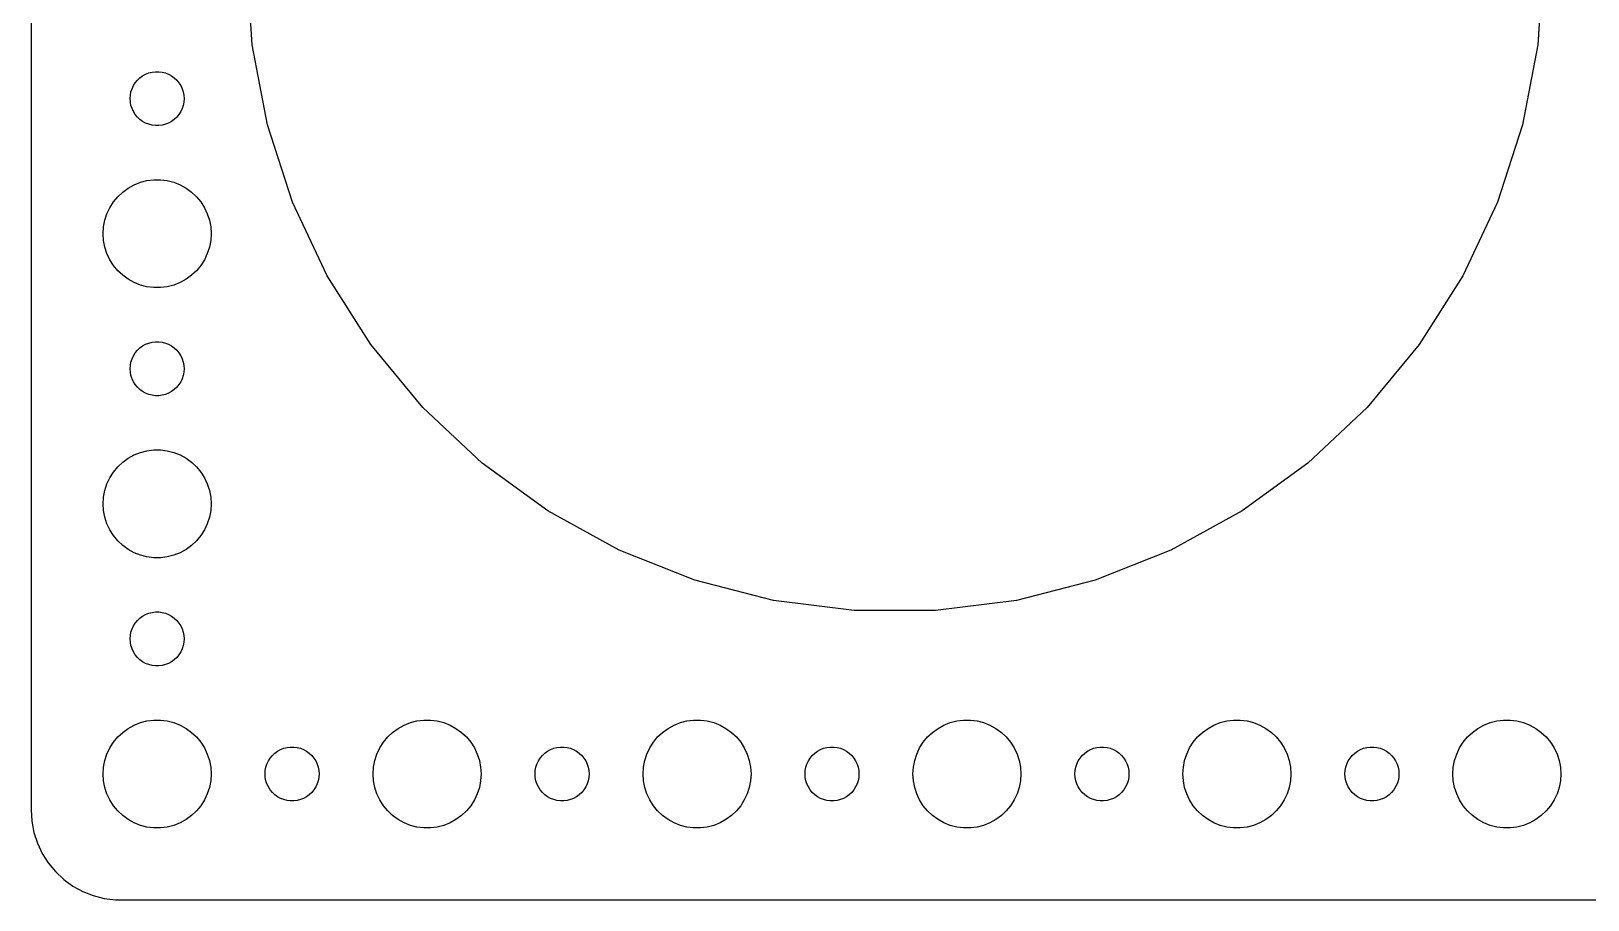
# Model space of a CAD drawing. Header units: metres. Extents: x -202 to 202, y -52 to 52.
# Drawn here: x -202 to -115.5, y -52 to -3.8 of the extents above; entities that cross this region are included whole.
import ezdxf

# ---------------------------------------------------------------- set-up
doc = ezdxf.new("R2010")
doc.units = ezdxf.units.M

msp = doc.modelspace()

# ---------------------------------------------------------------- linework, layer by layer
for p, q in [((-202, 47), (-202, -47)), ((-189.716, -4.51199), (-190, 0)), ((-118, 0), (-118.284, -4.51199)), ((-188.869, -8.95284), (-189.716, -4.51199)), ((-118.284, -4.51199), (-119.131, -8.95284)), ((-195.464, -6.07341), (-195.281, -6.02657)), ((-195.281, -6.02657), (-195.094, -6.00294)), ((-195.094, -6.00294), (-194.906, -6.00294)), ((-194.906, -6.00294), (-194.719, -6.02657)), ((-194.719, -6.02657), (-194.536, -6.07341)), ((-196.395, -6.9478), (-196.314, -6.77736)), ((-196.314, -6.77736), (-196.214, -6.61832)), ((-196.214, -6.61832), (-196.093, -6.47318)), ((-196.093, -6.47318), (-195.956, -6.34422)), ((-195.956, -6.34422), (-195.804, -6.23351)), ((-195.804, -6.23351), (-195.639, -6.14275)), ((-195.639, -6.14275), (-195.464, -6.07341)), ((-194.536, -6.07341), (-194.361, -6.14275)), ((-194.361, -6.14275), (-194.196, -6.23351)), ((-194.196, -6.23351), (-194.044, -6.34422)), ((-194.044, -6.34422), (-193.907, -6.47318)), ((-193.907, -6.47318), (-193.786, -6.61832)), ((-193.786, -6.61832), (-193.686, -6.77736)), ((-193.686, -6.77736), (-193.605, -6.9478)), ((-196.5, -7.5), (-196.488, -7.312)), ((-196.488, -7.68799), (-196.5, -7.5)), ((-196.488, -7.312), (-196.453, -7.12695)), ((-196.453, -7.87303), (-196.488, -7.68799)), ((-196.453, -7.12695), (-196.395, -6.9478)), ((-193.605, -6.9478), (-193.547, -7.12695)), ((-193.547, -7.12695), (-193.512, -7.312)), ((-193.512, -7.68799), (-193.547, -7.87303)), ((-193.512, -7.312), (-193.5, -7.5)), ((-193.5, -7.5), (-193.512, -7.68799)), ((-196.395, -8.05219), (-196.453, -7.87303)), ((-196.314, -8.22263), (-196.395, -8.05219)), ((-196.214, -8.38167), (-196.314, -8.22263)), ((-196.093, -8.52681), (-196.214, -8.38167)), ((-195.956, -8.65576), (-196.093, -8.52681)), ((-193.907, -8.52681), (-194.044, -8.65576)), ((-193.786, -8.38167), (-193.907, -8.52681)), ((-193.686, -8.22263), (-193.786, -8.38167)), ((-193.605, -8.05219), (-193.686, -8.22263)), ((-193.547, -7.87303), (-193.605, -8.05219)), ((-195.804, -8.76648), (-195.956, -8.65576)), ((-195.639, -8.85724), (-195.804, -8.76648)), ((-195.464, -8.92657), (-195.639, -8.85724)), ((-195.281, -8.97342), (-195.464, -8.92657)), ((-195.094, -8.99704), (-195.281, -8.97342)), ((-194.906, -8.99704), (-195.094, -8.99704)), ((-194.719, -8.97342), (-194.906, -8.99704)), ((-194.536, -8.92657), (-194.719, -8.97342)), ((-194.361, -8.85724), (-194.536, -8.92657)), ((-194.196, -8.76648), (-194.361, -8.85724)), ((-194.044, -8.65576), (-194.196, -8.76648)), ((-187.472, -13.2525), (-188.869, -8.95284)), ((-119.131, -8.95284), (-120.528, -13.2525)), ((-195.927, -12.1468), (-195.562, -12.0531)), ((-195.562, -12.0531), (-195.188, -12.0059)), ((-195.188, -12.0059), (-194.812, -12.0059)), ((-194.812, -12.0059), (-194.438, -12.0531)), ((-194.438, -12.0531), (-194.073, -12.1468)), ((-197.427, -13.2366), (-197.187, -12.9464)), ((-197.187, -12.9464), (-196.912, -12.6884)), ((-196.912, -12.6884), (-196.607, -12.467)), ((-196.607, -12.467), (-196.277, -12.2855)), ((-196.277, -12.2855), (-195.927, -12.1468)), ((-194.073, -12.1468), (-193.723, -12.2855)), ((-193.723, -12.2855), (-193.393, -12.467)), ((-193.393, -12.467), (-193.088, -12.6884)), ((-193.088, -12.6884), (-192.813, -12.9464)), ((-192.813, -12.9464), (-192.573, -13.2366)), ((-197.789, -13.8956), (-197.629, -13.5547)), ((-197.629, -13.5547), (-197.427, -13.2366)), ((-192.573, -13.2366), (-192.371, -13.5547)), ((-192.371, -13.5547), (-192.211, -13.8956)), ((-185.547, -17.3431), (-187.472, -13.2525)), ((-120.528, -13.2525), (-122.453, -17.3431)), ((-198, -15), (-197.976, -14.624)), ((-197.976, -14.624), (-197.906, -14.2539)), ((-197.906, -14.2539), (-197.789, -13.8956)), ((-192.211, -13.8956), (-192.094, -14.2539)), ((-192.094, -14.2539), (-192.024, -14.624)), ((-192.024, -14.624), (-192, -15)), ((-197.976, -15.376), (-198, -15)), ((-197.906, -15.7461), (-197.976, -15.376)), ((-192.024, -15.376), (-192.094, -15.7461)), ((-192, -15), (-192.024, -15.376)), ((-197.789, -16.1044), (-197.906, -15.7461)), ((-197.629, -16.4453), (-197.789, -16.1044)), ((-192.211, -16.1044), (-192.371, -16.4453)), ((-192.094, -15.7461), (-192.211, -16.1044)), ((-197.427, -16.7634), (-197.629, -16.4453)), ((-197.187, -17.0536), (-197.427, -16.7634)), ((-196.912, -17.3115), (-197.187, -17.0536)), ((-192.813, -17.0536), (-193.088, -17.3115)), ((-192.573, -16.7634), (-192.813, -17.0536)), ((-192.371, -16.4453), (-192.573, -16.7634)), ((-196.607, -17.533), (-196.912, -17.3115)), ((-196.277, -17.7145), (-196.607, -17.533)), ((-195.927, -17.8532), (-196.277, -17.7145)), ((-195.562, -17.9469), (-195.927, -17.8532)), ((-195.188, -17.9941), (-195.562, -17.9469)), ((-194.812, -17.9941), (-195.188, -17.9941)), ((-194.438, -17.9469), (-194.812, -17.9941)), ((-194.073, -17.8532), (-194.438, -17.9469)), ((-193.723, -17.7145), (-194.073, -17.8532)), ((-193.393, -17.533), (-193.723, -17.7145)), ((-193.088, -17.3115), (-193.393, -17.533)), ((-183.125, -21.1603), (-185.547, -17.3431)), ((-122.453, -17.3431), (-124.875, -21.1603)), ((-196.314, -21.7774), (-196.214, -21.6183)), ((-196.214, -21.6183), (-196.093, -21.4732)), ((-196.093, -21.4732), (-195.956, -21.3442)), ((-195.956, -21.3442), (-195.804, -21.2335)), ((-195.804, -21.2335), (-195.639, -21.1427)), ((-195.639, -21.1427), (-195.464, -21.0734)), ((-195.464, -21.0734), (-195.281, -21.0266)), ((-195.281, -21.0266), (-195.094, -21.003)), ((-195.094, -21.003), (-194.906, -21.003)), ((-194.906, -21.003), (-194.719, -21.0266)), ((-194.719, -21.0266), (-194.536, -21.0734)), ((-194.536, -21.0734), (-194.361, -21.1427)), ((-194.361, -21.1427), (-194.196, -21.2335)), ((-194.196, -21.2335), (-194.044, -21.3442)), ((-194.044, -21.3442), (-193.907, -21.4732)), ((-193.907, -21.4732), (-193.786, -21.6183)), ((-193.786, -21.6183), (-193.686, -21.7774)), ((-180.243, -24.6437), (-183.125, -21.1603)), ((-124.875, -21.1603), (-127.757, -24.6437)), ((-196.5, -22.5), (-196.488, -22.312)), ((-196.488, -22.312), (-196.453, -22.127)), ((-196.453, -22.127), (-196.395, -21.9478)), ((-196.395, -21.9478), (-196.314, -21.7774)), ((-193.686, -21.7774), (-193.605, -21.9478)), ((-193.605, -21.9478), (-193.547, -22.127)), ((-193.547, -22.127), (-193.512, -22.312)), ((-193.512, -22.312), (-193.5, -22.5)), ((-196.488, -22.688), (-196.5, -22.5)), ((-196.453, -22.873), (-196.488, -22.688)), ((-196.395, -23.0522), (-196.453, -22.873)), ((-196.314, -23.2226), (-196.395, -23.0522)), ((-196.214, -23.3817), (-196.314, -23.2226)), ((-193.686, -23.2226), (-193.786, -23.3817)), ((-193.605, -23.0522), (-193.686, -23.2226)), ((-193.547, -22.873), (-193.605, -23.0522)), ((-193.512, -22.688), (-193.547, -22.873)), ((-193.5, -22.5), (-193.512, -22.688)), ((-196.093, -23.5268), (-196.214, -23.3817)), ((-195.956, -23.6558), (-196.093, -23.5268)), ((-195.804, -23.7665), (-195.956, -23.6558)), ((-195.639, -23.8572), (-195.804, -23.7665)), ((-195.464, -23.9266), (-195.639, -23.8572)), ((-195.281, -23.9734), (-195.464, -23.9266)), ((-195.094, -23.997), (-195.281, -23.9734)), ((-194.906, -23.997), (-195.094, -23.997)), ((-194.719, -23.9734), (-194.906, -23.997)), ((-194.536, -23.9266), (-194.719, -23.9734)), ((-194.361, -23.8572), (-194.536, -23.9266)), ((-194.196, -23.7665), (-194.361, -23.8572)), ((-194.044, -23.6558), (-194.196, -23.7665)), ((-193.907, -23.5268), (-194.044, -23.6558)), ((-193.786, -23.3817), (-193.907, -23.5268)), ((-176.947, -27.7385), (-180.243, -24.6437)), ((-127.757, -24.6437), (-131.053, -27.7385)), ((-196.912, -27.6884), (-196.607, -27.467)), ((-196.607, -27.467), (-196.277, -27.2855)), ((-196.277, -27.2855), (-195.927, -27.1468)), ((-195.927, -27.1468), (-195.562, -27.0531)), ((-195.562, -27.0531), (-195.188, -27.0059)), ((-195.188, -27.0059), (-194.812, -27.0059)), ((-194.812, -27.0059), (-194.438, -27.0531)), ((-194.438, -27.0531), (-194.073, -27.1468)), ((-194.073, -27.1468), (-193.723, -27.2855)), ((-193.723, -27.2855), (-193.393, -27.467)), ((-193.393, -27.467), (-193.088, -27.6884)), ((-197.629, -28.5547), (-197.427, -28.2366)), ((-197.427, -28.2366), (-197.187, -27.9464)), ((-197.187, -27.9464), (-196.912, -27.6884)), ((-193.088, -27.6884), (-192.813, -27.9464)), ((-192.813, -27.9464), (-192.573, -28.2366)), ((-192.573, -28.2366), (-192.371, -28.5547)), ((-173.29, -30.3958), (-176.947, -27.7385)), ((-131.053, -27.7385), (-134.71, -30.3958)), ((-197.976, -29.624), (-197.906, -29.2539)), ((-197.906, -29.2539), (-197.789, -28.8956)), ((-197.789, -28.8956), (-197.629, -28.5547)), ((-192.371, -28.5547), (-192.211, -28.8956)), ((-192.211, -28.8956), (-192.094, -29.2539)), ((-192.094, -29.2539), (-192.024, -29.624)), ((-198, -30), (-197.976, -29.624)), ((-197.976, -30.376), (-198, -30)), ((-192.024, -29.624), (-192, -30)), ((-192, -30), (-192.024, -30.376)), ((-197.906, -30.7461), (-197.976, -30.376)), ((-197.789, -31.1044), (-197.906, -30.7461)), ((-197.629, -31.4453), (-197.789, -31.1044)), ((-192.211, -31.1044), (-192.371, -31.4453)), ((-192.094, -30.7461), (-192.211, -31.1044)), ((-192.024, -30.376), (-192.094, -30.7461)), ((-169.328, -32.5738), (-173.29, -30.3958)), ((-134.71, -30.3958), (-138.672, -32.5738)), ((-197.427, -31.7634), (-197.629, -31.4453)), ((-197.187, -32.0536), (-197.427, -31.7634)), ((-192.573, -31.7634), (-192.813, -32.0536)), ((-192.371, -31.4453), (-192.573, -31.7634)), ((-196.912, -32.3115), (-197.187, -32.0536)), ((-196.607, -32.533), (-196.912, -32.3115)), ((-196.277, -32.7145), (-196.607, -32.533)), ((-195.927, -32.8532), (-196.277, -32.7145)), ((-195.562, -32.9469), (-195.927, -32.8532)), ((-194.073, -32.8532), (-194.438, -32.9469)), ((-193.723, -32.7145), (-194.073, -32.8532)), ((-193.393, -32.533), (-193.723, -32.7145)), ((-193.088, -32.3115), (-193.393, -32.533)), ((-192.813, -32.0536), (-193.088, -32.3115)), ((-165.125, -34.238), (-169.328, -32.5738)), ((-138.672, -32.5738), (-142.875, -34.238)), ((-195.188, -32.9941), (-195.562, -32.9469)), ((-194.812, -32.9941), (-195.188, -32.9941)), ((-194.438, -32.9469), (-194.812, -32.9941)), ((-160.746, -35.3623), (-165.125, -34.238)), ((-142.875, -34.238), (-147.254, -35.3623)), ((-156.26, -35.929), (-160.746, -35.3623)), ((-147.254, -35.3623), (-151.74, -35.929)), ((-195.956, -36.3442), (-195.804, -36.2335)), ((-195.804, -36.2335), (-195.639, -36.1428)), ((-195.639, -36.1428), (-195.464, -36.0734)), ((-195.464, -36.0734), (-195.281, -36.0266)), ((-195.281, -36.0266), (-195.094, -36.003)), ((-195.094, -36.003), (-194.906, -36.003)), ((-194.906, -36.003), (-194.719, -36.0266)), ((-194.719, -36.0266), (-194.536, -36.0734)), ((-194.536, -36.0734), (-194.361, -36.1428)), ((-194.361, -36.1428), (-194.196, -36.2335)), ((-194.196, -36.2335), (-194.044, -36.3442)), ((-151.74, -35.929), (-156.26, -35.929)), ((-196.488, -37.312), (-196.453, -37.127)), ((-196.453, -37.127), (-196.395, -36.9478)), ((-196.395, -36.9478), (-196.314, -36.7774)), ((-196.314, -36.7774), (-196.214, -36.6183)), ((-196.214, -36.6183), (-196.093, -36.4732)), ((-196.093, -36.4732), (-195.956, -36.3442)), ((-194.044, -36.3442), (-193.907, -36.4732)), ((-193.907, -36.4732), (-193.786, -36.6183)), ((-193.786, -36.6183), (-193.686, -36.7774)), ((-193.686, -36.7774), (-193.605, -36.9478)), ((-193.605, -36.9478), (-193.547, -37.127)), ((-193.547, -37.127), (-193.512, -37.312)), ((-196.5, -37.5), (-196.488, -37.312)), ((-196.488, -37.688), (-196.5, -37.5)), ((-196.453, -37.873), (-196.488, -37.688)), ((-196.395, -38.0522), (-196.453, -37.873)), ((-196.314, -38.2226), (-196.395, -38.0522)), ((-193.605, -38.0522), (-193.686, -38.2226)), ((-193.547, -37.873), (-193.605, -38.0522)), ((-193.512, -37.688), (-193.547, -37.873)), ((-193.512, -37.312), (-193.5, -37.5)), ((-193.5, -37.5), (-193.512, -37.688)), ((-196.214, -38.3817), (-196.314, -38.2226)), ((-196.093, -38.5268), (-196.214, -38.3817)), ((-195.956, -38.6558), (-196.093, -38.5268)), ((-195.804, -38.7665), (-195.956, -38.6558)), ((-195.639, -38.8572), (-195.804, -38.7665)), ((-195.464, -38.9266), (-195.639, -38.8572)), ((-194.361, -38.8572), (-194.536, -38.9266)), ((-194.196, -38.7665), (-194.361, -38.8572)), ((-194.044, -38.6558), (-194.196, -38.7665)), ((-193.907, -38.5268), (-194.044, -38.6558)), ((-193.786, -38.3817), (-193.907, -38.5268)), ((-193.686, -38.2226), (-193.786, -38.3817)), ((-195.281, -38.9734), (-195.464, -38.9266)), ((-195.094, -38.997), (-195.281, -38.9734)), ((-194.906, -38.997), (-195.094, -38.997)), ((-194.719, -38.9734), (-194.906, -38.997)), ((-194.536, -38.9266), (-194.719, -38.9734)), ((-196.607, -42.467), (-196.277, -42.2855)), ((-196.277, -42.2855), (-195.927, -42.1468)), ((-195.927, -42.1468), (-195.562, -42.0531)), ((-195.562, -42.0531), (-195.188, -42.0059)), ((-195.188, -42.0059), (-194.812, -42.0059)), ((-194.812, -42.0059), (-194.438, -42.0531)), ((-194.438, -42.0531), (-194.073, -42.1468)), ((-194.073, -42.1468), (-193.723, -42.2855)), ((-193.723, -42.2855), (-193.393, -42.467)), ((-181.607, -42.467), (-181.277, -42.2855)), ((-181.277, -42.2855), (-180.927, -42.1468)), ((-180.927, -42.1468), (-180.562, -42.0531)), ((-180.562, -42.0531), (-180.188, -42.0059)), ((-180.188, -42.0059), (-179.812, -42.0059)), ((-179.812, -42.0059), (-179.438, -42.0531)), ((-179.438, -42.0531), (-179.073, -42.1468)), ((-179.073, -42.1468), (-178.723, -42.2855)), ((-178.723, -42.2855), (-178.393, -42.467)), ((-166.607, -42.467), (-166.277, -42.2855)), ((-166.277, -42.2855), (-165.927, -42.1468)), ((-165.927, -42.1468), (-165.562, -42.0531)), ((-165.562, -42.0531), (-165.188, -42.0059)), ((-165.188, -42.0059), (-164.812, -42.0059)), ((-164.812, -42.0059), (-164.438, -42.0531)), ((-164.438, -42.0531), (-164.073, -42.1468)), ((-164.073, -42.1468), (-163.723, -42.2855)), ((-163.723, -42.2855), (-163.393, -42.467)), ((-151.607, -42.467), (-151.277, -42.2855)), ((-151.277, -42.2855), (-150.927, -42.1468)), ((-150.927, -42.1468), (-150.562, -42.0531)), ((-150.562, -42.0531), (-150.188, -42.0059)), ((-150.188, -42.0059), (-149.812, -42.0059)), ((-149.812, -42.0059), (-149.438, -42.0531)), ((-149.438, -42.0531), (-149.073, -42.1468)), ((-149.073, -42.1468), (-148.723, -42.2855)), ((-148.723, -42.2855), (-148.393, -42.467)), ((-136.607, -42.467), (-136.277, -42.2855)), ((-136.277, -42.2855), (-135.927, -42.1468)), ((-135.927, -42.1468), (-135.562, -42.0531)), ((-135.562, -42.0531), (-135.188, -42.0059)), ((-135.188, -42.0059), (-134.812, -42.0059)), ((-134.812, -42.0059), (-134.438, -42.0531)), ((-134.438, -42.0531), (-134.073, -42.1468)), ((-134.073, -42.1468), (-133.723, -42.2855)), ((-133.723, -42.2855), (-133.393, -42.467)), ((-121.607, -42.467), (-121.277, -42.2855)), ((-121.277, -42.2855), (-120.927, -42.1468)), ((-120.927, -42.1468), (-120.562, -42.0531)), ((-120.562, -42.0531), (-120.188, -42.0059)), ((-120.188, -42.0059), (-119.812, -42.0059)), ((-119.812, -42.0059), (-119.438, -42.0531)), ((-119.438, -42.0531), (-119.073, -42.1468)), ((-119.073, -42.1468), (-118.723, -42.2855)), ((-118.723, -42.2855), (-118.393, -42.467)), ((-197.629, -43.5547), (-197.427, -43.2366)), ((-197.427, -43.2366), (-197.187, -42.9464)), ((-197.187, -42.9464), (-196.912, -42.6885)), ((-196.912, -42.6885), (-196.607, -42.467)), ((-193.393, -42.467), (-193.088, -42.6885)), ((-193.088, -42.6885), (-192.813, -42.9464)), ((-192.813, -42.9464), (-192.573, -43.2366)), ((-192.573, -43.2366), (-192.371, -43.5547)), ((-182.629, -43.5547), (-182.427, -43.2366)), ((-182.427, -43.2366), (-182.187, -42.9464)), ((-182.187, -42.9464), (-181.912, -42.6885)), ((-181.912, -42.6885), (-181.607, -42.467)), ((-178.393, -42.467), (-178.088, -42.6885)), ((-178.088, -42.6885), (-177.813, -42.9464)), ((-177.813, -42.9464), (-177.573, -43.2366)), ((-177.573, -43.2366), (-177.371, -43.5547)), ((-167.629, -43.5547), (-167.427, -43.2366)), ((-167.427, -43.2366), (-167.187, -42.9464)), ((-167.187, -42.9464), (-166.912, -42.6885)), ((-166.912, -42.6885), (-166.607, -42.467)), ((-163.393, -42.467), (-163.088, -42.6885)), ((-163.088, -42.6885), (-162.813, -42.9464)), ((-162.813, -42.9464), (-162.573, -43.2366)), ((-162.573, -43.2366), (-162.371, -43.5547)), ((-152.629, -43.5547), (-152.427, -43.2366)), ((-152.427, -43.2366), (-152.187, -42.9464)), ((-152.187, -42.9464), (-151.912, -42.6885)), ((-151.912, -42.6885), (-151.607, -42.467)), ((-148.393, -42.467), (-148.088, -42.6885)), ((-148.088, -42.6885), (-147.813, -42.9464)), ((-147.813, -42.9464), (-147.573, -43.2366)), ((-147.573, -43.2366), (-147.371, -43.5547)), ((-137.629, -43.5547), (-137.427, -43.2366)), ((-137.427, -43.2366), (-137.187, -42.9464)), ((-137.187, -42.9464), (-136.912, -42.6885)), ((-136.912, -42.6885), (-136.607, -42.467)), ((-133.393, -42.467), (-133.088, -42.6885)), ((-133.088, -42.6885), (-132.813, -42.9464)), ((-132.813, -42.9464), (-132.573, -43.2366)), ((-132.573, -43.2366), (-132.371, -43.5547)), ((-122.629, -43.5547), (-122.427, -43.2366)), ((-122.427, -43.2366), (-122.187, -42.9464)), ((-122.187, -42.9464), (-121.912, -42.6885)), ((-121.912, -42.6885), (-121.607, -42.467)), ((-118.393, -42.467), (-118.088, -42.6885)), ((-118.088, -42.6885), (-117.813, -42.9464)), ((-117.813, -42.9464), (-117.573, -43.2366)), ((-117.573, -43.2366), (-117.371, -43.5547)), ((-197.906, -44.2539), (-197.789, -43.8956)), ((-197.789, -43.8956), (-197.629, -43.5547)), ((-192.371, -43.5547), (-192.211, -43.8956)), ((-192.211, -43.8956), (-192.094, -44.2539)), ((-188.714, -44.1183), (-188.593, -43.9732)), ((-188.593, -43.9732), (-188.456, -43.8442)), ((-188.456, -43.8442), (-188.304, -43.7335)), ((-188.304, -43.7335), (-188.139, -43.6428)), ((-188.139, -43.6428), (-187.964, -43.5734)), ((-187.964, -43.5734), (-187.781, -43.5266)), ((-187.781, -43.5266), (-187.594, -43.503)), ((-187.594, -43.503), (-187.406, -43.503)), ((-187.406, -43.503), (-187.219, -43.5266)), ((-187.219, -43.5266), (-187.036, -43.5734)), ((-187.036, -43.5734), (-186.861, -43.6428)), ((-186.861, -43.6428), (-186.696, -43.7335)), ((-186.696, -43.7335), (-186.544, -43.8442)), ((-186.544, -43.8442), (-186.407, -43.9732)), ((-186.407, -43.9732), (-186.286, -44.1183)), ((-182.906, -44.2539), (-182.789, -43.8956)), ((-182.789, -43.8956), (-182.629, -43.5547)), ((-177.371, -43.5547), (-177.211, -43.8956)), ((-177.211, -43.8956), (-177.094, -44.2539)), ((-173.714, -44.1183), (-173.593, -43.9732)), ((-173.593, -43.9732), (-173.456, -43.8442)), ((-173.456, -43.8442), (-173.304, -43.7335)), ((-173.304, -43.7335), (-173.139, -43.6428)), ((-173.139, -43.6428), (-172.964, -43.5734)), ((-172.964, -43.5734), (-172.781, -43.5266)), ((-172.781, -43.5266), (-172.594, -43.503)), ((-172.594, -43.503), (-172.406, -43.503)), ((-172.406, -43.503), (-172.219, -43.5266)), ((-172.219, -43.5266), (-172.036, -43.5734)), ((-172.036, -43.5734), (-171.861, -43.6428)), ((-171.861, -43.6428), (-171.696, -43.7335)), ((-171.696, -43.7335), (-171.544, -43.8442)), ((-171.544, -43.8442), (-171.407, -43.9732)), ((-171.407, -43.9732), (-171.286, -44.1183)), ((-167.906, -44.2539), (-167.789, -43.8956)), ((-167.789, -43.8956), (-167.629, -43.5547)), ((-162.371, -43.5547), (-162.211, -43.8956)), ((-162.211, -43.8956), (-162.094, -44.2539)), ((-158.714, -44.1183), (-158.593, -43.9732)), ((-158.593, -43.9732), (-158.456, -43.8442)), ((-158.456, -43.8442), (-158.304, -43.7335)), ((-158.304, -43.7335), (-158.139, -43.6428)), ((-158.139, -43.6428), (-157.964, -43.5734)), ((-157.964, -43.5734), (-157.781, -43.5266)), ((-157.781, -43.5266), (-157.594, -43.503)), ((-157.594, -43.503), (-157.406, -43.503)), ((-157.406, -43.503), (-157.219, -43.5266)), ((-157.219, -43.5266), (-157.036, -43.5734)), ((-157.036, -43.5734), (-156.861, -43.6428)), ((-156.861, -43.6428), (-156.696, -43.7335)), ((-156.696, -43.7335), (-156.544, -43.8442)), ((-156.544, -43.8442), (-156.407, -43.9732)), ((-156.407, -43.9732), (-156.286, -44.1183)), ((-152.906, -44.2539), (-152.789, -43.8956)), ((-152.789, -43.8956), (-152.629, -43.5547)), ((-147.371, -43.5547), (-147.211, -43.8956)), ((-147.211, -43.8956), (-147.094, -44.2539)), ((-143.714, -44.1183), (-143.593, -43.9732)), ((-143.593, -43.9732), (-143.456, -43.8442)), ((-143.456, -43.8442), (-143.304, -43.7335)), ((-143.304, -43.7335), (-143.139, -43.6428)), ((-143.139, -43.6428), (-142.964, -43.5734)), ((-142.964, -43.5734), (-142.781, -43.5266)), ((-142.781, -43.5266), (-142.594, -43.503)), ((-142.594, -43.503), (-142.406, -43.503)), ((-142.406, -43.503), (-142.219, -43.5266)), ((-142.219, -43.5266), (-142.036, -43.5734)), ((-142.036, -43.5734), (-141.861, -43.6428)), ((-141.861, -43.6428), (-141.696, -43.7335)), ((-141.696, -43.7335), (-141.544, -43.8442)), ((-141.544, -43.8442), (-141.407, -43.9732)), ((-141.407, -43.9732), (-141.286, -44.1183)), ((-137.906, -44.2539), (-137.789, -43.8956)), ((-137.789, -43.8956), (-137.629, -43.5547)), ((-132.371, -43.5547), (-132.211, -43.8956)), ((-132.211, -43.8956), (-132.094, -44.2539)), ((-128.714, -44.1183), (-128.593, -43.9732)), ((-128.593, -43.9732), (-128.456, -43.8442)), ((-128.456, -43.8442), (-128.304, -43.7335)), ((-128.304, -43.7335), (-128.139, -43.6428)), ((-128.139, -43.6428), (-127.964, -43.5734)), ((-127.964, -43.5734), (-127.781, -43.5266)), ((-127.781, -43.5266), (-127.594, -43.503)), ((-127.594, -43.503), (-127.406, -43.503)), ((-127.406, -43.503), (-127.219, -43.5266)), ((-127.219, -43.5266), (-127.036, -43.5734)), ((-127.036, -43.5734), (-126.861, -43.6428)), ((-126.861, -43.6428), (-126.696, -43.7335)), ((-126.696, -43.7335), (-126.544, -43.8442)), ((-126.544, -43.8442), (-126.407, -43.9732)), ((-126.407, -43.9732), (-126.286, -44.1183)), ((-122.906, -44.2539), (-122.789, -43.8956)), ((-122.789, -43.8956), (-122.629, -43.5547)), ((-117.371, -43.5547), (-117.211, -43.8956)), ((-117.211, -43.8956), (-117.094, -44.2539)), ((-198, -45), (-197.976, -44.624)), ((-197.976, -44.624), (-197.906, -44.2539)), ((-192.094, -44.2539), (-192.024, -44.624)), ((-192.024, -44.624), (-192, -45)), ((-189, -45), (-188.988, -44.812)), ((-188.988, -44.812), (-188.953, -44.627)), ((-188.953, -44.627), (-188.895, -44.4478)), ((-188.895, -44.4478), (-188.814, -44.2774)), ((-188.814, -44.2774), (-188.714, -44.1183)), ((-186.286, -44.1183), (-186.186, -44.2774)), ((-186.186, -44.2774), (-186.105, -44.4478)), ((-186.105, -44.4478), (-186.047, -44.627)), ((-186.047, -44.627), (-186.012, -44.812)), ((-186.012, -44.812), (-186, -45)), ((-183, -45), (-182.976, -44.624)), ((-182.976, -44.624), (-182.906, -44.2539)), ((-177.094, -44.2539), (-177.024, -44.624)), ((-177.024, -44.624), (-177, -45)), ((-174, -45), (-173.988, -44.812)), ((-173.988, -44.812), (-173.953, -44.627)), ((-173.953, -44.627), (-173.895, -44.4478)), ((-173.895, -44.4478), (-173.814, -44.2774)), ((-173.814, -44.2774), (-173.714, -44.1183)), ((-171.286, -44.1183), (-171.186, -44.2774)), ((-171.186, -44.2774), (-171.105, -44.4478)), ((-171.105, -44.4478), (-171.047, -44.627)), ((-171.047, -44.627), (-171.012, -44.812)), ((-171.012, -44.812), (-171, -45)), ((-168, -45), (-167.976, -44.624)), ((-167.976, -44.624), (-167.906, -44.2539)), ((-162.094, -44.2539), (-162.024, -44.624)), ((-162.024, -44.624), (-162, -45)), ((-159, -45), (-158.988, -44.812)), ((-158.988, -44.812), (-158.953, -44.627)), ((-158.953, -44.627), (-158.895, -44.4478)), ((-158.895, -44.4478), (-158.814, -44.2774)), ((-158.814, -44.2774), (-158.714, -44.1183)), ((-156.286, -44.1183), (-156.186, -44.2774)), ((-156.186, -44.2774), (-156.105, -44.4478)), ((-156.105, -44.4478), (-156.047, -44.627)), ((-156.047, -44.627), (-156.012, -44.812)), ((-156.012, -44.812), (-156, -45)), ((-153, -45), (-152.976, -44.624)), ((-152.976, -44.624), (-152.906, -44.2539)), ((-147.094, -44.2539), (-147.024, -44.624)), ((-147.024, -44.624), (-147, -45)), ((-144, -45), (-143.988, -44.812)), ((-143.988, -44.812), (-143.953, -44.627)), ((-143.953, -44.627), (-143.895, -44.4478)), ((-143.895, -44.4478), (-143.814, -44.2774)), ((-143.814, -44.2774), (-143.714, -44.1183)), ((-141.286, -44.1183), (-141.186, -44.2774)), ((-141.186, -44.2774), (-141.105, -44.4478)), ((-141.105, -44.4478), (-141.047, -44.627)), ((-141.047, -44.627), (-141.012, -44.812)), ((-141.012, -44.812), (-141, -45)), ((-138, -45), (-137.976, -44.624)), ((-137.976, -44.624), (-137.906, -44.2539)), ((-132.094, -44.2539), (-132.024, -44.624)), ((-132.024, -44.624), (-132, -45)), ((-129, -45), (-128.988, -44.812)), ((-128.988, -44.812), (-128.953, -44.627)), ((-128.953, -44.627), (-128.895, -44.4478)), ((-128.895, -44.4478), (-128.814, -44.2774)), ((-128.814, -44.2774), (-128.714, -44.1183)), ((-126.286, -44.1183), (-126.186, -44.2774)), ((-126.186, -44.2774), (-126.105, -44.4478)), ((-126.105, -44.4478), (-126.047, -44.627)), ((-126.047, -44.627), (-126.012, -44.812)), ((-126.012, -44.812), (-126, -45)), ((-123, -45), (-122.976, -44.624)), ((-122.976, -44.624), (-122.906, -44.2539)), ((-117.094, -44.2539), (-117.024, -44.624)), ((-117.024, -44.624), (-117, -45)), ((-197.976, -45.376), (-198, -45)), ((-197.906, -45.7461), (-197.976, -45.376)), ((-197.789, -46.1044), (-197.906, -45.7461)), ((-192.094, -45.7461), (-192.211, -46.1044)), ((-192.024, -45.376), (-192.094, -45.7461)), ((-192, -45), (-192.024, -45.376)), ((-188.988, -45.188), (-189, -45)), ((-188.953, -45.373), (-188.988, -45.188)), ((-188.895, -45.5522), (-188.953, -45.373)), ((-188.814, -45.7226), (-188.895, -45.5522)), ((-188.714, -45.8817), (-188.814, -45.7226)), ((-186.186, -45.7226), (-186.286, -45.8817)), ((-186.105, -45.5522), (-186.186, -45.7226)), ((-186.047, -45.373), (-186.105, -45.5522)), ((-186.012, -45.188), (-186.047, -45.373)), ((-186, -45), (-186.012, -45.188)), ((-182.976, -45.376), (-183, -45)), ((-182.906, -45.7461), (-182.976, -45.376)), ((-182.789, -46.1044), (-182.906, -45.7461)), ((-177.094, -45.7461), (-177.211, -46.1044)), ((-177.024, -45.376), (-177.094, -45.7461)), ((-177, -45), (-177.024, -45.376)), ((-173.988, -45.188), (-174, -45)), ((-173.953, -45.373), (-173.988, -45.188)), ((-173.895, -45.5522), (-173.953, -45.373)), ((-173.814, -45.7226), (-173.895, -45.5522)), ((-173.714, -45.8817), (-173.814, -45.7226)), ((-171.186, -45.7226), (-171.286, -45.8817)), ((-171.105, -45.5522), (-171.186, -45.7226)), ((-171.047, -45.373), (-171.105, -45.5522)), ((-171.012, -45.188), (-171.047, -45.373)), ((-171, -45), (-171.012, -45.188)), ((-167.976, -45.376), (-168, -45)), ((-167.906, -45.7461), (-167.976, -45.376)), ((-167.789, -46.1044), (-167.906, -45.7461)), ((-162.094, -45.7461), (-162.211, -46.1044)), ((-162.024, -45.376), (-162.094, -45.7461)), ((-162, -45), (-162.024, -45.376)), ((-158.988, -45.188), (-159, -45)), ((-158.953, -45.373), (-158.988, -45.188)), ((-158.895, -45.5522), (-158.953, -45.373)), ((-158.814, -45.7226), (-158.895, -45.5522)), ((-158.714, -45.8817), (-158.814, -45.7226)), ((-156.186, -45.7226), (-156.286, -45.8817)), ((-156.105, -45.5522), (-156.186, -45.7226)), ((-156.047, -45.373), (-156.105, -45.5522)), ((-156.012, -45.188), (-156.047, -45.373)), ((-156, -45), (-156.012, -45.188)), ((-152.976, -45.376), (-153, -45)), ((-152.906, -45.7461), (-152.976, -45.376)), ((-152.789, -46.1044), (-152.906, -45.7461)), ((-147.094, -45.7461), (-147.211, -46.1044)), ((-147.024, -45.376), (-147.094, -45.7461)), ((-147, -45), (-147.024, -45.376)), ((-143.988, -45.188), (-144, -45)), ((-143.953, -45.373), (-143.988, -45.188)), ((-143.895, -45.5522), (-143.953, -45.373)), ((-143.814, -45.7226), (-143.895, -45.5522)), ((-143.714, -45.8817), (-143.814, -45.7226)), ((-141.186, -45.7226), (-141.286, -45.8817)), ((-141.105, -45.5522), (-141.186, -45.7226)), ((-141.047, -45.373), (-141.105, -45.5522)), ((-141.012, -45.188), (-141.047, -45.373)), ((-141, -45), (-141.012, -45.188)), ((-137.976, -45.376), (-138, -45)), ((-137.906, -45.7461), (-137.976, -45.376)), ((-137.789, -46.1044), (-137.906, -45.7461)), ((-132.094, -45.7461), (-132.211, -46.1044)), ((-132.024, -45.376), (-132.094, -45.7461)), ((-132, -45), (-132.024, -45.376)), ((-128.988, -45.188), (-129, -45)), ((-128.953, -45.373), (-128.988, -45.188)), ((-128.895, -45.5522), (-128.953, -45.373)), ((-128.814, -45.7226), (-128.895, -45.5522)), ((-128.714, -45.8817), (-128.814, -45.7226)), ((-126.186, -45.7226), (-126.286, -45.8817)), ((-126.105, -45.5522), (-126.186, -45.7226)), ((-126.047, -45.373), (-126.105, -45.5522)), ((-126.012, -45.188), (-126.047, -45.373)), ((-126, -45), (-126.012, -45.188)), ((-122.976, -45.376), (-123, -45)), ((-122.906, -45.7461), (-122.976, -45.376)), ((-122.789, -46.1044), (-122.906, -45.7461)), ((-117.094, -45.7461), (-117.211, -46.1044)), ((-117.024, -45.376), (-117.094, -45.7461)), ((-117, -45), (-117.024, -45.376)), ((-197.629, -46.4453), (-197.789, -46.1044)), ((-197.427, -46.7634), (-197.629, -46.4453)), ((-192.371, -46.4453), (-192.573, -46.7634)), ((-192.211, -46.1044), (-192.371, -46.4453)), ((-188.593, -46.0268), (-188.714, -45.8817)), ((-188.456, -46.1558), (-188.593, -46.0268)), ((-188.304, -46.2665), (-188.456, -46.1558)), ((-188.139, -46.3572), (-188.304, -46.2665)), ((-187.964, -46.4266), (-188.139, -46.3572)), ((-187.781, -46.4734), (-187.964, -46.4266)), ((-187.594, -46.497), (-187.781, -46.4734)), ((-187.406, -46.497), (-187.594, -46.497)), ((-187.219, -46.4734), (-187.406, -46.497)), ((-187.036, -46.4266), (-187.219, -46.4734)), ((-186.861, -46.3572), (-187.036, -46.4266)), ((-186.696, -46.2665), (-186.861, -46.3572)), ((-186.544, -46.1558), (-186.696, -46.2665)), ((-186.407, -46.0268), (-186.544, -46.1558)), ((-186.286, -45.8817), (-186.407, -46.0268)), ((-182.629, -46.4453), (-182.789, -46.1044)), ((-182.427, -46.7634), (-182.629, -46.4453)), ((-177.371, -46.4453), (-177.573, -46.7634)), ((-177.211, -46.1044), (-177.371, -46.4453)), ((-173.593, -46.0268), (-173.714, -45.8817)), ((-173.456, -46.1558), (-173.593, -46.0268)), ((-173.304, -46.2665), (-173.456, -46.1558)), ((-173.139, -46.3572), (-173.304, -46.2665)), ((-172.964, -46.4266), (-173.139, -46.3572)), ((-172.781, -46.4734), (-172.964, -46.4266)), ((-172.594, -46.497), (-172.781, -46.4734)), ((-172.406, -46.497), (-172.594, -46.497)), ((-172.219, -46.4734), (-172.406, -46.497)), ((-172.036, -46.4266), (-172.219, -46.4734)), ((-171.861, -46.3572), (-172.036, -46.4266)), ((-171.696, -46.2665), (-171.861, -46.3572)), ((-171.544, -46.1558), (-171.696, -46.2665)), ((-171.407, -46.0268), (-171.544, -46.1558)), ((-171.286, -45.8817), (-171.407, -46.0268)), ((-167.629, -46.4453), (-167.789, -46.1044)), ((-167.427, -46.7634), (-167.629, -46.4453)), ((-162.371, -46.4453), (-162.573, -46.7634)), ((-162.211, -46.1044), (-162.371, -46.4453)), ((-158.593, -46.0268), (-158.714, -45.8817)), ((-158.456, -46.1558), (-158.593, -46.0268)), ((-158.304, -46.2665), (-158.456, -46.1558)), ((-158.139, -46.3572), (-158.304, -46.2665)), ((-157.964, -46.4266), (-158.139, -46.3572)), ((-157.781, -46.4734), (-157.964, -46.4266)), ((-157.594, -46.497), (-157.781, -46.4734)), ((-157.406, -46.497), (-157.594, -46.497)), ((-157.219, -46.4734), (-157.406, -46.497)), ((-157.036, -46.4266), (-157.219, -46.4734)), ((-156.861, -46.3572), (-157.036, -46.4266)), ((-156.696, -46.2665), (-156.861, -46.3572)), ((-156.544, -46.1558), (-156.696, -46.2665)), ((-156.407, -46.0268), (-156.544, -46.1558)), ((-156.286, -45.8817), (-156.407, -46.0268)), ((-152.629, -46.4453), (-152.789, -46.1044)), ((-152.427, -46.7634), (-152.629, -46.4453)), ((-147.371, -46.4453), (-147.573, -46.7634)), ((-147.211, -46.1044), (-147.371, -46.4453)), ((-143.593, -46.0268), (-143.714, -45.8817)), ((-143.456, -46.1558), (-143.593, -46.0268)), ((-143.304, -46.2665), (-143.456, -46.1558)), ((-143.139, -46.3572), (-143.304, -46.2665)), ((-142.964, -46.4266), (-143.139, -46.3572)), ((-142.781, -46.4734), (-142.964, -46.4266)), ((-142.594, -46.497), (-142.781, -46.4734)), ((-142.406, -46.497), (-142.594, -46.497)), ((-142.219, -46.4734), (-142.406, -46.497)), ((-142.036, -46.4266), (-142.219, -46.4734)), ((-141.861, -46.3572), (-142.036, -46.4266)), ((-141.696, -46.2665), (-141.861, -46.3572)), ((-141.544, -46.1558), (-141.696, -46.2665)), ((-141.407, -46.0268), (-141.544, -46.1558)), ((-141.286, -45.8817), (-141.407, -46.0268)), ((-137.629, -46.4453), (-137.789, -46.1044)), ((-137.427, -46.7634), (-137.629, -46.4453)), ((-132.371, -46.4453), (-132.573, -46.7634)), ((-132.211, -46.1044), (-132.371, -46.4453)), ((-128.593, -46.0268), (-128.714, -45.8817)), ((-128.456, -46.1558), (-128.593, -46.0268)), ((-128.304, -46.2665), (-128.456, -46.1558)), ((-128.139, -46.3572), (-128.304, -46.2665)), ((-127.964, -46.4266), (-128.139, -46.3572)), ((-127.781, -46.4734), (-127.964, -46.4266)), ((-127.594, -46.497), (-127.781, -46.4734)), ((-127.406, -46.497), (-127.594, -46.497)), ((-127.219, -46.4734), (-127.406, -46.497)), ((-127.036, -46.4266), (-127.219, -46.4734)), ((-126.861, -46.3572), (-127.036, -46.4266)), ((-126.696, -46.2665), (-126.861, -46.3572)), ((-126.544, -46.1558), (-126.696, -46.2665)), ((-126.407, -46.0268), (-126.544, -46.1558)), ((-126.286, -45.8817), (-126.407, -46.0268)), ((-122.629, -46.4453), (-122.789, -46.1044)), ((-122.427, -46.7634), (-122.629, -46.4453)), ((-117.371, -46.4453), (-117.573, -46.7634)), ((-117.211, -46.1044), (-117.371, -46.4453)), ((-202, -47), (-201.961, -47.6267)), ((-197.187, -47.0536), (-197.427, -46.7634)), ((-196.912, -47.3115), (-197.187, -47.0536)), ((-196.607, -47.533), (-196.912, -47.3115)), ((-196.277, -47.7145), (-196.607, -47.533)), ((-193.393, -47.533), (-193.723, -47.7145)), ((-193.088, -47.3115), (-193.393, -47.533)), ((-192.813, -47.0536), (-193.088, -47.3115)), ((-192.573, -46.7634), (-192.813, -47.0536)), ((-182.187, -47.0536), (-182.427, -46.7634)), ((-181.912, -47.3115), (-182.187, -47.0536)), ((-181.607, -47.533), (-181.912, -47.3115)), ((-181.277, -47.7145), (-181.607, -47.533)), ((-178.393, -47.533), (-178.723, -47.7145)), ((-178.088, -47.3115), (-178.393, -47.533)), ((-177.813, -47.0536), (-178.088, -47.3115)), ((-177.573, -46.7634), (-177.813, -47.0536)), ((-167.187, -47.0536), (-167.427, -46.7634)), ((-166.912, -47.3115), (-167.187, -47.0536)), ((-166.607, -47.533), (-166.912, -47.3115)), ((-166.277, -47.7145), (-166.607, -47.533)), ((-163.393, -47.533), (-163.723, -47.7145)), ((-163.088, -47.3115), (-163.393, -47.533)), ((-162.813, -47.0536), (-163.088, -47.3115)), ((-162.573, -46.7634), (-162.813, -47.0536)), ((-152.187, -47.0536), (-152.427, -46.7634)), ((-151.912, -47.3115), (-152.187, -47.0536)), ((-151.607, -47.533), (-151.912, -47.3115)), ((-151.277, -47.7145), (-151.607, -47.533)), ((-148.393, -47.533), (-148.723, -47.7145)), ((-148.088, -47.3115), (-148.393, -47.533)), ((-147.813, -47.0536), (-148.088, -47.3115)), ((-147.573, -46.7634), (-147.813, -47.0536)), ((-137.187, -47.0536), (-137.427, -46.7634)), ((-136.912, -47.3115), (-137.187, -47.0536)), ((-136.607, -47.533), (-136.912, -47.3115)), ((-136.277, -47.7145), (-136.607, -47.533)), ((-133.393, -47.533), (-133.723, -47.7145)), ((-133.088, -47.3115), (-133.393, -47.533)), ((-132.813, -47.0536), (-133.088, -47.3115)), ((-132.573, -46.7634), (-132.813, -47.0536)), ((-122.187, -47.0536), (-122.427, -46.7634)), ((-121.912, -47.3115), (-122.187, -47.0536)), ((-121.607, -47.533), (-121.912, -47.3115)), ((-121.277, -47.7145), (-121.607, -47.533)), ((-118.393, -47.533), (-118.723, -47.7145)), ((-118.088, -47.3115), (-118.393, -47.533)), ((-117.813, -47.0536), (-118.088, -47.3115)), ((-117.573, -46.7634), (-117.813, -47.0536)), ((-201.961, -47.6267), (-201.843, -48.2434)), ((-201.843, -48.2434), (-201.649, -48.8406)), ((-195.927, -47.8532), (-196.277, -47.7145)), ((-195.562, -47.9469), (-195.927, -47.8532)), ((-195.188, -47.9941), (-195.562, -47.9469)), ((-194.812, -47.9941), (-195.188, -47.9941)), ((-194.438, -47.9469), (-194.812, -47.9941)), ((-194.073, -47.8532), (-194.438, -47.9469)), ((-193.723, -47.7145), (-194.073, -47.8532)), ((-180.927, -47.8532), (-181.277, -47.7145)), ((-180.562, -47.9469), (-180.927, -47.8532)), ((-180.188, -47.9941), (-180.562, -47.9469)), ((-179.812, -47.9941), (-180.188, -47.9941)), ((-179.438, -47.9469), (-179.812, -47.9941)), ((-179.073, -47.8532), (-179.438, -47.9469)), ((-178.723, -47.7145), (-179.073, -47.8532)), ((-165.927, -47.8532), (-166.277, -47.7145)), ((-165.562, -47.9469), (-165.927, -47.8532)), ((-165.188, -47.9941), (-165.562, -47.9469)), ((-164.812, -47.9941), (-165.188, -47.9941)), ((-164.438, -47.9469), (-164.812, -47.9941)), ((-164.073, -47.8532), (-164.438, -47.9469)), ((-163.723, -47.7145), (-164.073, -47.8532)), ((-150.927, -47.8532), (-151.277, -47.7145)), ((-150.562, -47.9469), (-150.927, -47.8532)), ((-150.188, -47.9941), (-150.562, -47.9469)), ((-149.812, -47.9941), (-150.188, -47.9941)), ((-149.438, -47.9469), (-149.812, -47.9941)), ((-149.073, -47.8532), (-149.438, -47.9469)), ((-148.723, -47.7145), (-149.073, -47.8532)), ((-135.927, -47.8532), (-136.277, -47.7145)), ((-135.562, -47.9469), (-135.927, -47.8532)), ((-135.188, -47.9941), (-135.562, -47.9469)), ((-134.812, -47.9941), (-135.188, -47.9941)), ((-134.438, -47.9469), (-134.812, -47.9941)), ((-134.073, -47.8532), (-134.438, -47.9469)), ((-133.723, -47.7145), (-134.073, -47.8532)), ((-120.927, -47.8532), (-121.277, -47.7145)), ((-120.562, -47.9469), (-120.927, -47.8532)), ((-120.188, -47.9941), (-120.562, -47.9469)), ((-119.812, -47.9941), (-120.188, -47.9941)), ((-119.438, -47.9469), (-119.812, -47.9941)), ((-119.073, -47.8532), (-119.438, -47.9469)), ((-118.723, -47.7145), (-119.073, -47.8532)), ((-201.649, -48.8406), (-201.382, -49.4088)), ((-201.382, -49.4088), (-201.045, -49.9389)), ((-201.045, -49.9389), (-200.645, -50.4227)), ((-200.645, -50.4227), (-200.187, -50.8526)), ((-200.187, -50.8526), (-199.679, -51.2216)), ((-199.679, -51.2216), (-199.129, -51.5241)), ((-199.129, -51.5241), (-198.545, -51.7553)), ((-198.545, -51.7553), (-197.937, -51.9114)), ((-197.937, -51.9114), (-197.314, -51.9901)), ((-197.314, -51.9901), (197.314, -51.9901))]:
    msp.add_line(p, q)

doc.saveas('drawing.dxf')
